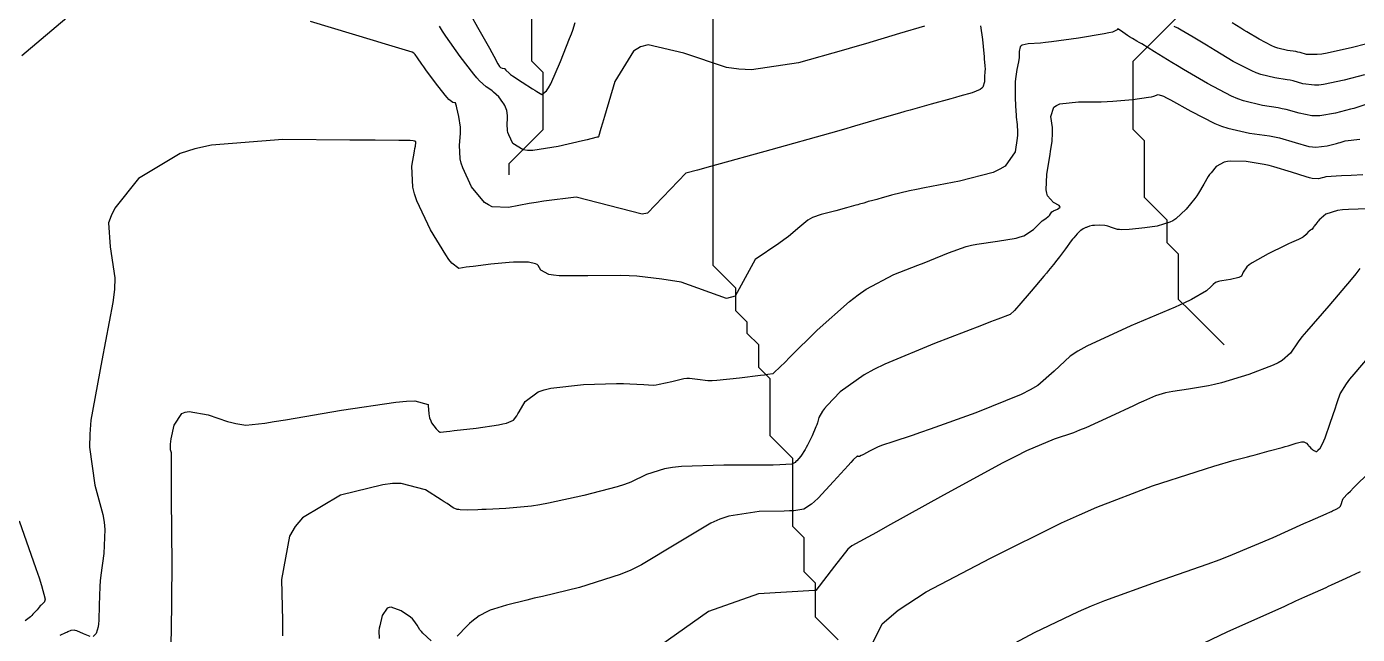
# Model space of a CAD drawing. Header units: metres. Extents: x 837117 to 838479, y 1189012 to 1191015.
# Drawn here: x 837686.6 to 837803.8, y 1190783.4 to 1190836.9 of the extents above; entities that cross this region are included whole.
import ezdxf

# ---------------------------------------------------------------- set-up
doc = ezdxf.new("R2010")
doc.units = ezdxf.units.M
doc.header["$LTSCALE"] = 0.3
for name, color, linetype in [('COTAS 10', 1, 'Continuous'), ('COTAS INT', 252, 'Continuous'), ('DRENAJE', 5, 'Continuous')]:
    doc.layers.add(name, color=color, linetype=linetype)

msp = doc.modelspace()

# ---------------------------------------------------------------- linework, layer by layer
at = {"layer": 'COTAS 10'}
for points in [[(837699.26, 1190782.31), (837699.31, 1190783.53), (837699.36, 1190789.53), (837699.31, 1190795.38), (837699.3, 1190796.52), (837699.3, 1190797.44), (837699.32, 1190799.02), (837699.32, 1190799.24), (837699.32, 1190799.31), (837699.31, 1190799.37), (837699.23, 1190799.64), (837699.22, 1190800.15), (837699.25, 1190800.37), (837699.29, 1190800.62), (837699.55, 1190801.82), (837700.22, 1190802.83), (837700.52, 1190802.97), (837700.87, 1190803.03), (837702.53, 1190802.73), (837704.25, 1190802.15), (837704.63, 1190802.04), (837704.97, 1190801.95), (837705.86, 1190801.8), (837707.53, 1190802), (837708.36, 1190802.13), (837709.36, 1190802.29), (837714.28, 1190803.13), (837719.08, 1190803.85), (837720, 1190803.93), (837720.74, 1190803.96), (837721.93, 1190803.64), (837721.96, 1190803.07), (837721.98, 1190802.93), (837721.99, 1190802.81), (837722.04, 1190802.47), (837722.14, 1190802.19), (837722.18, 1190802.11), (837722.22, 1190802.03), (837722.43, 1190801.74), (837722.63, 1190801.49), (837722.68, 1190801.43), (837722.72, 1190801.39), (837722.84, 1190801.28), (837722.92, 1190801.22), (837722.94, 1190801.21), (837722.96, 1190801.21), (837723.02, 1190801.19), (837723.53, 1190801.25), (837723.83, 1190801.29), (837724.2, 1190801.33), (837726.14, 1190801.56), (837728.1, 1190801.84), (837728.49, 1190801.92), (837728.82, 1190801.99), (837729.44, 1190802.24), (837729.72, 1190802.64), (837729.82, 1190802.8), (837729.94, 1190802.99), (837730.46, 1190803.89), (837731.61, 1190804.76), (837732.13, 1190804.93), (837732.73, 1190805.08), (837735.61, 1190805.39), (837738.52, 1190805.47), (837739.13, 1190805.47), (837739.67, 1190805.46), (837740.92, 1190805.38), (837741.73, 1190805.35), (837741.99, 1190805.37), (837742.26, 1190805.41), (837743.37, 1190805.67), (837744.45, 1190805.92), (837744.7, 1190805.95), (837744.94, 1190805.96), (837745.64, 1190805.86), (837746.55, 1190805.75), (837746.92, 1190805.75), (837747.35, 1190805.77), (837749.33, 1190805.97), (837751.19, 1190806.21), (837751.55, 1190806.25), (837751.84, 1190806.29), (837752.29, 1190806.35), (837752.3, 1190806.36), (837752.3, 1190806.36), (837752.31, 1190806.36), (837752.34, 1190806.38), (837752.95, 1190806.97), (837753.32, 1190807.33), (837753.78, 1190807.79), (837756.19, 1190810.17), (837759.04, 1190812.72), (837759.78, 1190813.29), (837760.5, 1190813.78), (837762.93, 1190815.07), (837765.06, 1190815.9), (837765.6, 1190816.11), (837766.11, 1190816.31), (837767.75, 1190817), (837769.31, 1190817.55), (837769.78, 1190817.67), (837770.25, 1190817.77), (837772.06, 1190818.03), (837773.7, 1190818.28), (837774.06, 1190818.39), (837774.39, 1190818.5), (837775.23, 1190819.04), (837775.75, 1190819.58), (837775.87, 1190819.7), (837775.99, 1190819.8), (837776.32, 1190820.03), (837776.54, 1190820.18), (837776.59, 1190820.22), (837776.63, 1190820.27), (837776.72, 1190820.43), (837776.85, 1190820.59), (837776.91, 1190820.64), (837776.99, 1190820.68), (837777.36, 1190820.83), (837777.58, 1190821.02), (837777.56, 1190821.08), (837777.5, 1190821.15), (837777.01, 1190821.43), (837776.47, 1190822), (837776.4, 1190822.25), (837776.34, 1190822.54), (837776.41, 1190823.9), (837776.63, 1190825.33), (837776.69, 1190825.66), (837776.73, 1190825.96), (837776.87, 1190826.81), (837776.92, 1190827.55), (837776.92, 1190827.78), (837776.9, 1190828.02), (837776.77, 1190828.99), (837777.03, 1190829.83), (837777.26, 1190829.98), (837777.55, 1190830.11), (837779.19, 1190830.28), (837781.19, 1190830.3), (837781.71, 1190830.32), (837782.23, 1190830.34), (837783.99, 1190830.5), (837785.36, 1190830.69), (837785.63, 1190830.74), (837785.84, 1190830.78), (837786.21, 1190830.93), (837786.69, 1190830.79), (837786.96, 1190830.65), (837787.31, 1190830.47), (837789.09, 1190829.46), (837791.22, 1190828.38), (837791.79, 1190828.15), (837792.34, 1190827.96), (837794.27, 1190827.54), (837796.02, 1190827.29), (837796.46, 1190827.2), (837796.89, 1190827.11), (837798.28, 1190826.7), (837799.49, 1190826.37), (837799.8, 1190826.33), (837800.1, 1190826.31), (837801.1, 1190826.41), (837801.91, 1190826.62), (837802.09, 1190826.67), (837802.25, 1190826.72), (837802.69, 1190826.86), (837803.98, 1190826.99)], [(837772.3, 1190781.94), (837775.32, 1190783.55), (837779.2, 1190785.4), (837780.35, 1190785.89), (837781.53, 1190786.37), (837786.07, 1190788.01), (837790.54, 1190789.57), (837791.67, 1190789.99), (837792.76, 1190790.41), (837796.33, 1190791.91), (837799.04, 1190793.14), (837799.6, 1190793.38), (837800.06, 1190793.59), (837801.02, 1190794.01), (837801.39, 1190794.18), (837801.49, 1190794.22), (837801.58, 1190794.26), (837801.9, 1190794.4), (837802.16, 1190794.56), (837802.21, 1190794.61), (837802.26, 1190794.67), (837802.36, 1190794.9), (837802.42, 1190795.13), (837802.44, 1190795.18), (837802.45, 1190795.22), (837802.51, 1190795.35), (837802.91, 1190795.78), (837803.14, 1190796.01), (837803.43, 1190796.29), (837804.9, 1190797.74)]]:
    msp.add_lwpolyline(points, dxfattribs=at)
at = {"layer": 'COTAS INT'}
for points in [[(837690.49, 1190838.02), (837686.14, 1190834.35)], [(837725.14, 1190838.86), (837726.27, 1190836.87), (837727.31, 1190835.01), (837727.53, 1190834.63), (837727.7, 1190834.31), (837728.06, 1190833.64), (837728.2, 1190833.41), (837728.24, 1190833.37), (837728.28, 1190833.33), (837728.44, 1190833.27), (837728.6, 1190833.24), (837728.63, 1190833.22), (837728.67, 1190833.2), (837728.77, 1190833.07), (837729.04, 1190832.81), (837729.18, 1190832.71), (837729.35, 1190832.59), (837730.21, 1190832.02), (837731.11, 1190831.44), (837731.31, 1190831.32), (837731.48, 1190831.21), (837731.92, 1190830.93), (837732.35, 1190831.26), (837732.52, 1190831.54), (837732.71, 1190831.89), (837733.57, 1190833.84), (837734.37, 1190835.87), (837734.53, 1190836.28), (837734.66, 1190836.62), (837734.87, 1190837.29)], [(837770.58, 1190836.99), (837770.73, 1190835.78), (837770.85, 1190834.56), (837770.88, 1190834.29), (837770.9, 1190834.06), (837770.95, 1190833.48), (837770.97, 1190833.15), (837770.97, 1190833.07), (837770.96, 1190833.01), (837770.94, 1190832.83), (837770.92, 1190832.63), (837770.92, 1190832.55), (837770.92, 1190832.46), (837770.93, 1190832.04), (837770.77, 1190831.59), (837770.67, 1190831.49), (837770.53, 1190831.39), (837769.83, 1190831.09), (837768.74, 1190830.78), (837768.36, 1190830.67), (837767.96, 1190830.56), (837766.22, 1190830.09), (837764.37, 1190829.57), (837763.89, 1190829.44), (837763.42, 1190829.3), (837761.87, 1190828.84), (837759.48, 1190828.14), (837758.49, 1190827.86), (837757.36, 1190827.54), (837752.09, 1190826.06), (837746.79, 1190824.59), (837745.63, 1190824.28), (837744.62, 1190824.01), (837741.24, 1190820.48), (837740.77, 1190820.4), (837734.95, 1190821.9), (837732.11, 1190821.54), (837731.44, 1190821.44), (837730.82, 1190821.34), (837728.99, 1190820.98), (837727.57, 1190821.04), (837727.22, 1190821.21), (837726.87, 1190821.44), (837725.75, 1190822.82), (837724.97, 1190824.48), (837724.83, 1190824.89), (837724.73, 1190825.27), (837724.68, 1190826.48), (837724.78, 1190827.51), (837724.78, 1190827.79), (837724.77, 1190828.06), (837724.62, 1190829.01), (837724.44, 1190829.75), (837724.41, 1190829.9), (837724.38, 1190830.01), (837724.34, 1190830.2), (837724.34, 1190830.2), (837724.34, 1190830.2), (837724.33, 1190830.2), (837724.29, 1190830.21), (837724.27, 1190830.21), (837724.24, 1190830.21), (837724.09, 1190830.22), (837723.75, 1190830.49), (837723.59, 1190830.66), (837723.42, 1190830.87), (837722.57, 1190831.96), (837721.71, 1190833.12), (837721.53, 1190833.38), (837721.37, 1190833.6), (837720.99, 1190834.16), (837720.78, 1190834.46), (837720.72, 1190834.52), (837720.67, 1190834.58), (837720.5, 1190834.68), (837719.04, 1190835.12), (837718.17, 1190835.38), (837717.1, 1190835.7), (837711.57, 1190837.37)], [(837765.64, 1190836.97), (837763.44, 1190836.3), (837760.44, 1190835.41), (837759.49, 1190835.13), (837758.51, 1190834.85), (837754.54, 1190833.72), (837750.39, 1190833.12), (837749.28, 1190833.17), (837748.2, 1190833.31), (837744.45, 1190834.57), (837741.31, 1190835.32), (837740.61, 1190835.13), (837739.99, 1190834.77), (837738.37, 1190832.07), (837737.46, 1190829.01), (837737.28, 1190828.42), (837737.14, 1190827.95), (837736.91, 1190827.2), (837736.89, 1190827.19), (837736.88, 1190827.19), (837736.86, 1190827.18), (837736.81, 1190827.18), (837736.25, 1190827.04), (837735.91, 1190826.96), (837735.5, 1190826.87), (837733.36, 1190826.35), (837731.14, 1190826), (837730.68, 1190826.01), (837730.28, 1190826.06), (837729.37, 1190826.62), (837729.01, 1190827.4), (837728.94, 1190827.59), (837728.9, 1190827.77), (837728.87, 1190828.33), (837728.92, 1190828.82), (837728.92, 1190828.95), (837728.91, 1190829.08), (837728.84, 1190829.53), (837728.67, 1190829.98), (837728.59, 1190830.11), (837728.51, 1190830.24), (837728.13, 1190830.72), (837727.68, 1190831.15), (837727.56, 1190831.25), (837727.45, 1190831.34), (837727.03, 1190831.61), (837726.43, 1190832.15), (837726.2, 1190832.41), (837725.93, 1190832.73), (837724.74, 1190834.3), (837723.49, 1190836.08), (837723.19, 1190836.52), (837722.91, 1190836.95)], [(837804.39, 1190832.66), (837802.59, 1190832.19), (837800.77, 1190831.82), (837800.36, 1190831.77), (837799.98, 1190831.75), (837798.95, 1190831.88), (837798.1, 1190832.13), (837797.84, 1190832.19), (837797.57, 1190832.24), (837796.5, 1190832.4), (837795.25, 1190832.7), (837794.86, 1190832.84), (837794.45, 1190833.01), (837792.83, 1190833.86), (837791.23, 1190834.81), (837790.84, 1190835.04), (837790.47, 1190835.27), (837789.31, 1190835.98), (837788.25, 1190836.6), (837787.94, 1190836.77), (837787.63, 1190836.93)], [(837805.63, 1190835.68), (837803.33, 1190835.08), (837801.11, 1190834.58), (837800.64, 1190834.5), (837800.23, 1190834.45), (837799.29, 1190834.47), (837798.71, 1190834.64), (837798.53, 1190834.68), (837798.34, 1190834.72), (837797.62, 1190834.82), (837796.76, 1190835.03), (837796.5, 1190835.12), (837796.22, 1190835.24), (837795.12, 1190835.82), (837794.03, 1190836.47), (837793.76, 1190836.62), (837793.51, 1190836.78), (837792.72, 1190837.26)], [(837804.41, 1190830.02), (837803.7, 1190829.8), (837803.44, 1190829.72), (837803.15, 1190829.64), (837801.84, 1190829.3), (837800.44, 1190829.06), (837800.08, 1190829.05), (837799.74, 1190829.06), (837798.62, 1190829.29), (837797.49, 1190829.62), (837797.15, 1190829.69), (837796.79, 1190829.77), (837795.39, 1190829.97), (837793.73, 1190830.37), (837793.22, 1190830.56), (837792.68, 1190830.79), (837790.55, 1190831.9), (837788.44, 1190833.15), (837787.92, 1190833.46), (837787.43, 1190833.76), (837785.9, 1190834.7), (837784.78, 1190835.39), (837784.55, 1190835.53), (837784.35, 1190835.65), (837783.94, 1190835.88), (837783.7, 1190836.02), (837783.61, 1190836.07), (837783.51, 1190836.14), (837783.09, 1190836.44), (837782.73, 1190836.68), (837782.67, 1190836.71), (837782.64, 1190836.73), (837782.65, 1190836.66), (837782.2, 1190836.44), (837781.87, 1190836.36), (837781.46, 1190836.27), (837779.21, 1190835.91), (837776.81, 1190835.57), (837776.29, 1190835.51), (837775.84, 1190835.46), (837774.76, 1190835.39), (837774.24, 1190835.29), (837774.14, 1190835.23), (837774.07, 1190835.15), (837773.96, 1190834.74), (837773.96, 1190834.18), (837773.94, 1190834.01), (837773.92, 1190833.83), (837773.78, 1190833.15), (837773.65, 1190832.32), (837773.63, 1190832.05), (837773.61, 1190831.76), (837773.62, 1190830.58), (837773.68, 1190829.45), (837773.7, 1190829.19), (837773.72, 1190828.95), (837773.81, 1190828.29), (837773.83, 1190827.61), (837773.82, 1190827.37), (837773.8, 1190827.09), (837773.63, 1190825.88), (837772.74, 1190824.64), (837772.26, 1190824.35), (837771.68, 1190824.08), (837768.73, 1190823.3), (837765.62, 1190822.72), (837764.94, 1190822.58), (837764.32, 1190822.46), (837762.74, 1190822.08), (837761.81, 1190821.81), (837761.61, 1190821.75), (837761.43, 1190821.7), (837760.97, 1190821.57), (837760.68, 1190821.5), (837760.61, 1190821.47), (837760.53, 1190821.45), (837760.29, 1190821.38), (837759.92, 1190821.27), (837759.76, 1190821.23), (837759.59, 1190821.18), (837758.77, 1190820.95), (837757.83, 1190820.69), (837757.59, 1190820.63), (837757.35, 1190820.57), (837756.53, 1190820.37), (837755.76, 1190820.1), (837755.56, 1190819.99), (837755.36, 1190819.86), (837754.66, 1190819.28), (837753.65, 1190818.43), (837753.25, 1190818.13), (837752.8, 1190817.8), (837750.73, 1190816.4), (837748.95, 1190813.18), (837748.2, 1190812.98), (837744.21, 1190814.41), (837742.5, 1190814.66), (837740.31, 1190814.93), (837739.62, 1190814.97), (837738.9, 1190815), (837735.99, 1190814.97), (837733.45, 1190814.98), (837732.95, 1190815.02), (837732.55, 1190815.08), (837731.85, 1190815.46), (837731.62, 1190815.88), (837731.51, 1190815.96), (837731.38, 1190816.03), (837730.75, 1190816.18), (837729.78, 1190816.18), (837729.44, 1190816.17), (837729.06, 1190816.14), (837727.44, 1190815.99), (837725.89, 1190815.8), (837725.56, 1190815.76), (837725.27, 1190815.72), (837724.61, 1190815.6), (837724.01, 1190816.07), (837723.75, 1190816.4), (837723.47, 1190816.81), (837722.13, 1190819.02), (837720.93, 1190821.57), (837720.72, 1190822.19), (837720.57, 1190822.78), (837720.49, 1190824.63), (837720.71, 1190825.94), (837720.75, 1190826.19), (837720.79, 1190826.4), (837720.84, 1190826.72), (837720.83, 1190826.74), (837720.83, 1190826.75), (837720.83, 1190826.77), (837720.83, 1190826.78), (837720.83, 1190826.79), (837720.82, 1190826.79), (837720.8, 1190826.8), (837720.76, 1190826.81), (837720.74, 1190826.82), (837720.71, 1190826.83), (837720.6, 1190826.86), (837720.33, 1190826.89), (837720.2, 1190826.9), (837720.06, 1190826.9), (837719.34, 1190826.9), (837717.25, 1190826.91), (837716.24, 1190826.91), (837715.03, 1190826.92), (837709.12, 1190826.97), (837702.83, 1190826.48), (837701.38, 1190826.15), (837700.07, 1190825.74), (837696.41, 1190823.53), (837694.31, 1190820.92), (837693.99, 1190820.26), (837693.77, 1190819.62), (837693.91, 1190817.51), (837694.32, 1190814.78), (837694.28, 1190813.76), (837694.16, 1190812.62), (837693.18, 1190807.51), (837692.21, 1190802.25), (837692.11, 1190801.01), (837692.08, 1190799.86), (837692.57, 1190796.52), (837693.28, 1190793.94), (837693.38, 1190793.27), (837693.45, 1190792.63), (837693.36, 1190790.5), (837693.08, 1190788.59), (837693.03, 1190788.09), (837692.99, 1190787.6), (837692.93, 1190785.95), (837692.9, 1190784.6), (837692.88, 1190784.31), (837692.85, 1190784.06), (837692.69, 1190783.45), (837692.4, 1190783.21)], [(837804.23, 1190823.86), (837803.2, 1190823.81), (837802.36, 1190823.78), (837800.97, 1190823.69), (837800.8, 1190823.64), (837800.67, 1190823.6), (837800.35, 1190823.52), (837799.77, 1190823.55), (837799.53, 1190823.61), (837799.25, 1190823.68), (837797.95, 1190824.1), (837796.41, 1190824.58), (837795.98, 1190824.69), (837795.54, 1190824.78), (837793.98, 1190825.03), (837792.61, 1190825.07), (837792.31, 1190825.03), (837792.04, 1190824.98), (837791.33, 1190824.6), (837790.87, 1190824.05), (837790.75, 1190823.88), (837790.63, 1190823.71), (837790.24, 1190823.03), (837789.78, 1190822.26), (837789.62, 1190822.02), (837789.44, 1190821.78), (837788.69, 1190820.84), (837787.78, 1190820), (837787.51, 1190819.82), (837787.23, 1190819.68), (837786.13, 1190819.34), (837785.05, 1190819.2), (837784.78, 1190819.16), (837784.52, 1190819.13), (837783.66, 1190819.05), (837782.96, 1190819.03), (837782.8, 1190819.04), (837782.64, 1190819.06), (837782.18, 1190819.19), (837781.77, 1190819.34), (837781.65, 1190819.36), (837781.53, 1190819.39), (837781.06, 1190819.42), (837780.62, 1190819.41), (837780.52, 1190819.4), (837780.43, 1190819.39), (837780.16, 1190819.33), (837779.95, 1190819.26), (837779.89, 1190819.23), (837779.83, 1190819.21), (837779.61, 1190819.1), (837779.39, 1190818.96), (837779.34, 1190818.92), (837779.28, 1190818.87), (837779.07, 1190818.66), (837778.78, 1190818.32), (837778.67, 1190818.19), (837778.56, 1190818.04), (837778.04, 1190817.34), (837777.51, 1190816.64), (837777.4, 1190816.49), (837777.29, 1190816.35), (837777, 1190815.97), (837776.56, 1190815.45), (837776.37, 1190815.21), (837776.14, 1190814.94), (837775.03, 1190813.63), (837773.94, 1190812.36), (837773.73, 1190812.11), (837773.55, 1190811.91), (837773.19, 1190811.56), (837772.1, 1190811.14), (837771.45, 1190810.9), (837770.65, 1190810.59), (837766.52, 1190809.02), (837762.14, 1190807.18), (837761.18, 1190806.71), (837760.33, 1190806.25), (837758.2, 1190804.75), (837757.06, 1190803.55), (837756.83, 1190803.29), (837756.65, 1190803.06), (837756.33, 1190802.49), (837756.2, 1190802.01), (837756.14, 1190801.84), (837756.07, 1190801.66), (837755.73, 1190800.86), (837755.33, 1190800.04), (837755.22, 1190799.85), (837755.11, 1190799.66), (837754.74, 1190799.09), (837754.4, 1190798.68), (837754.31, 1190798.6), (837754.23, 1190798.52), (837753.96, 1190798.37), (837752.9, 1190798.31), (837752.31, 1190798.3), (837751.6, 1190798.29), (837747.97, 1190798.28), (837744.22, 1190798.16), (837743.43, 1190798.08), (837742.74, 1190797.98), (837741.15, 1190797.47), (837739.76, 1190796.79), (837739.2, 1190796.59), (837738.56, 1190796.38), (837735.64, 1190795.61), (837732.51, 1190794.94), (837731.74, 1190794.8), (837731.01, 1190794.69), (837728.75, 1190794.46), (837727.02, 1190794.39), (837726.64, 1190794.37), (837726.29, 1190794.36), (837725.35, 1190794.33), (837724.74, 1190794.35), (837724.61, 1190794.37), (837724.48, 1190794.39), (837724.13, 1190794.54), (837723.58, 1190794.9), (837723.34, 1190795.06), (837723.06, 1190795.24), (837721.68, 1190796.11), (837719.54, 1190796.67), (837718.77, 1190796.66), (837717.92, 1190796.57), (837714.2, 1190795.64), (837710.84, 1190793.64), (837710.21, 1190792.88), (837709.71, 1190792.03), (837709, 1190788.22), (837709.1, 1190784.6), (837709.1, 1190783.87), (837709.1, 1190783.26)], [(837805.57, 1190820.9), (837802.99, 1190820.82), (837802.46, 1190820.77), (837802, 1190820.71), (837800.99, 1190820.39), (837800.58, 1190820.04), (837800.5, 1190819.98), (837800.43, 1190819.92), (837800.31, 1190819.79), (837800.26, 1190819.71), (837800.24, 1190819.68), (837800.21, 1190819.65), (837800.08, 1190819.5), (837799.95, 1190819.34), (837799.92, 1190819.3), (837799.89, 1190819.26), (837799.83, 1190819.16), (837799.77, 1190819.07), (837799.76, 1190819.05), (837799.73, 1190819.04), (837799.64, 1190818.99), (837799.52, 1190818.91), (837799.48, 1190818.87), (837799.43, 1190818.83), (837799.24, 1190818.62), (837799.01, 1190818.4), (837798.94, 1190818.34), (837798.86, 1190818.3), (837798.57, 1190818.17), (837797.97, 1190817.91), (837797.7, 1190817.78), (837797.39, 1190817.64), (837795.9, 1190816.9), (837794.49, 1190816.12), (837794.22, 1190815.93), (837794.01, 1190815.76), (837793.7, 1190815.28), (837793.55, 1190814.95), (837793.45, 1190814.88), (837793.31, 1190814.81), (837792.58, 1190814.65), (837791.82, 1190814.53), (837791.66, 1190814.5), (837791.53, 1190814.47), (837791.25, 1190814.37), (837791.05, 1190814.19), (837790.97, 1190814.12), (837790.88, 1190814.03), (837790.46, 1190813.64), (837789.14, 1190812.88), (837788.48, 1190812.56), (837787.7, 1190812.21), (837783.82, 1190810.55), (837779.92, 1190808.76), (837779.13, 1190808.32), (837778.45, 1190807.9), (837777.05, 1190806.58), (837775.63, 1190805.31), (837774.94, 1190804.92), (837774.14, 1190804.51), (837770.17, 1190802.9), (837766.14, 1190801.47), (837765.29, 1190801.17), (837764.55, 1190800.91), (837762.84, 1190800.35), (837761.94, 1190800.06), (837761.71, 1190799.97), (837761.5, 1190799.88), (837760.79, 1190799.53), (837760.26, 1190799.24), (837760.15, 1190799.18), (837760.07, 1190799.14), (837759.92, 1190799.06), (837759.89, 1190799.05), (837759.88, 1190799.05), (837759.85, 1190799.05), (837759.83, 1190799.05), (837759.82, 1190799.05), (837759.81, 1190799.05), (837759.78, 1190799.06), (837759.74, 1190799.06), (837759.73, 1190799.07), (837759.72, 1190799.07), (837759.69, 1190799.08), (837759.35, 1190798.75), (837759.15, 1190798.53), (837758.9, 1190798.26), (837757.62, 1190796.84), (837756.26, 1190795.39), (837755.96, 1190795.1), (837755.69, 1190794.86), (837755, 1190794.4), (837754.12, 1190794.28), (837753.73, 1190794.26), (837753.27, 1190794.24), (837751.08, 1190794.21), (837748.39, 1190793.79), (837747.62, 1190793.52), (837746.83, 1190793.19), (837743.88, 1190791.43), (837740.7, 1190789.5), (837739.78, 1190789.05), (837738.83, 1190788.65), (837735.24, 1190787.51), (837731.99, 1190786.73), (837731.26, 1190786.56), (837730.6, 1190786.4), (837728.82, 1190785.95), (837727.67, 1190785.61), (837727.39, 1190785.51), (837727.14, 1190785.41), (837726.42, 1190785.03), (837725.76, 1190784.52), (837725.55, 1190784.34), (837725.34, 1190784.13), (837724.47, 1190783.23)], [(837803.98, 1190815.61), (837803.63, 1190815.15), (837803.22, 1190814.64), (837801.24, 1190812.32), (837799.28, 1190810.06), (837798.88, 1190809.58), (837798.55, 1190809.16), (837797.87, 1190808.16), (837797.14, 1190807.51), (837796.78, 1190807.31), (837796.34, 1190807.1), (837794.19, 1190806.28), (837791.78, 1190805.55), (837791.19, 1190805.4), (837790.64, 1190805.27), (837788.89, 1190804.97), (837787.5, 1190804.79), (837787.18, 1190804.73), (837786.87, 1190804.67), (837785.97, 1190804.39), (837784.91, 1190803.92), (837784.5, 1190803.74), (837784.05, 1190803.53), (837782.03, 1190802.57), (837779.84, 1190801.58), (837779.29, 1190801.36), (837778.77, 1190801.15), (837777.06, 1190800.57), (837774.63, 1190799.55), (837773.64, 1190799.06), (837772.52, 1190798.48), (837767.32, 1190795.66), (837762.39, 1190792.91), (837761.42, 1190792.37), (837760.63, 1190791.94), (837759.24, 1190791.19), (837758.87, 1190790.88), (837757.71, 1190789.4), (837756.05, 1190787.26), (837755.94, 1190787.25), (837751.02, 1190786.96), (837746.61, 1190785.4), (837742.39, 1190782.39)], [(837760.27, 1190781), (837761.91, 1190784.3), (837763.31, 1190785.53), (837765.77, 1190787.14), (837771.45, 1190790.1), (837777.71, 1190793.2), (837779.29, 1190793.92), (837780.81, 1190794.58), (837785.72, 1190796.46), (837789.55, 1190797.71), (837790.38, 1190797.98), (837791.11, 1190798.2), (837792.91, 1190798.73), (837794.08, 1190799.03), (837794.41, 1190799.11), (837794.75, 1190799.2), (837796, 1190799.54), (837797.15, 1190799.85), (837797.41, 1190799.93), (837797.66, 1190800), (837798.36, 1190800.22), (837798.84, 1190800.33), (837798.95, 1190800.34), (837799.04, 1190800.33), (837799.27, 1190800.22), (837799.42, 1190800.04), (837799.46, 1190800), (837799.5, 1190799.95), (837799.66, 1190799.8), (837799.81, 1190799.67), (837799.84, 1190799.65), (837799.88, 1190799.62), (837799.99, 1190799.55), (837800.07, 1190799.52), (837800.09, 1190799.51), (837800.11, 1190799.5), (837800.16, 1190799.5), (837800.19, 1190799.5), (837800.2, 1190799.51), (837800.2, 1190799.51), (837800.22, 1190799.53), (837800.27, 1190799.59), (837800.3, 1190799.61), (837800.32, 1190799.64), (837800.47, 1190799.78), (837800.71, 1190800.23), (837800.8, 1190800.44), (837800.91, 1190800.7), (837801.37, 1190801.99), (837801.83, 1190803.33), (837801.93, 1190803.63), (837802.02, 1190803.89), (837802.24, 1190804.57), (837802.8, 1190805.46), (837803.1, 1190805.85), (837803.47, 1190806.3), (837805.33, 1190808.47)], [(837685.91, 1190793.39), (837687.37, 1190789.19), (837687.65, 1190788.36), (837687.87, 1190787.69), (837688.19, 1190786.49), (837688.14, 1190786.29), (837688.12, 1190786.25), (837688.1, 1190786.22), (837688.02, 1190786.14), (837687.88, 1190786.02), (837687.82, 1190785.97), (837687.76, 1190785.9), (837687.47, 1190785.55), (837687.11, 1190785.15), (837687, 1190785.04), (837686.88, 1190784.94), (837686.42, 1190784.58)], [(837786.94, 1190781.06), (837792.29, 1190783.6), (837797.36, 1190785.88), (837798.34, 1190786.33), (837799.14, 1190786.69), (837800.53, 1190787.31), (837801, 1190787.52), (837801.22, 1190787.62), (837801.49, 1190787.74), (837802.78, 1190788.33), (837804.03, 1190788.91)], [(837722.17, 1190782.83), (837721.46, 1190783.48), (837721.32, 1190783.63), (837721.19, 1190783.77), (837720.95, 1190784.21), (837720.67, 1190784.62), (837720.53, 1190784.75), (837720.37, 1190784.89), (837719.54, 1190785.46), (837718.67, 1190785.78), (837718.48, 1190785.76), (837718.31, 1190785.69), (837717.87, 1190785.04), (837717.65, 1190784.15), (837717.61, 1190783.93), (837717.58, 1190783.71), (837717.59, 1190783.01)], [(837692.15, 1190783.21), (837691.56, 1190783.42), (837690.97, 1190783.69), (837690.84, 1190783.73), (837690.73, 1190783.76), (837690.45, 1190783.74), (837690.18, 1190783.61), (837690.08, 1190783.56), (837689.97, 1190783.51), (837689.48, 1190783.3)]]:
    msp.add_lwpolyline(points, dxfattribs=at)
at = {"layer": 'DRENAJE'}
for points in [[(837729.04, 1190823.87, 0), (837729.04, 1190824.87, 0), (837730.04, 1190825.87, 0), (837731.04, 1190826.87, 0), (837732.04, 1190827.87, 0), (837732.04, 1190828.87, 0), (837732.04, 1190829.87, 0), (837732.04, 1190830.87, 0), (837732.04, 1190831.87, 0), (837732.04, 1190832.87, 0), (837731.04, 1190833.87, 0), (837731.04, 1190834.87, 0), (837731.04, 1190835.87, 0), (837731.04, 1190836.87, 0), (837731.04, 1190837.87, 0)], [(837758.03, 1190782.89, 0), (837757.03, 1190783.89, 0), (837756.03, 1190784.89, 0), (837756.03, 1190785.89, 0), (837756.03, 1190786.89, 0), (837756.03, 1190787.89, 0), (837755.03, 1190788.89, 0), (837755.03, 1190789.89, 0), (837755.03, 1190790.89, 0), (837755.03, 1190791.89, 0), (837754.03, 1190792.89, 0), (837754.03, 1190793.88, 0), (837754.03, 1190794.88, 0), (837754.03, 1190795.88, 0), (837754.03, 1190796.88, 0), (837754.03, 1190797.88, 0), (837754.03, 1190798.88, 0), (837753.03, 1190799.88, 0), (837752.03, 1190800.88, 0), (837752.03, 1190801.88, 0), (837752.03, 1190802.88, 0), (837752.03, 1190803.88, 0), (837752.03, 1190804.88, 0), (837752.03, 1190805.88, 0), (837751.03, 1190806.88, 0), (837751.03, 1190807.88, 0), (837751.03, 1190808.88, 0), (837750.03, 1190809.88, 0), (837750.03, 1190810.88, 0), (837749.03, 1190811.88, 0), (837749.03, 1190812.88, 0), (837749.03, 1190813.88, 0), (837748.03, 1190814.88, 0), (837747.03, 1190815.88, 0), (837747.03, 1190816.88, 0), (837747.03, 1190817.88, 0), (837747.03, 1190818.88, 0), (837747.03, 1190819.88, 0), (837747.03, 1190820.88, 0), (837747.03, 1190821.88, 0), (837747.03, 1190822.88, 0), (837747.03, 1190823.87, 0), (837747.03, 1190824.87, 0), (837747.03, 1190825.87, 0), (837747.03, 1190826.87, 0), (837747.03, 1190827.87, 0), (837747.03, 1190828.87, 0), (837747.03, 1190829.87, 0), (837747.03, 1190830.87, 0), (837747.03, 1190831.87, 0), (837747.03, 1190832.87, 0), (837747.03, 1190833.87, 0), (837747.03, 1190834.87, 0), (837747.03, 1190835.87, 0), (837747.03, 1190836.87, 0), (837747.03, 1190837.87, 0)], [(837792.02, 1190808.88, 0), (837791.02, 1190809.88, 0), (837790.02, 1190810.88, 0), (837789.02, 1190811.88, 0), (837788.02, 1190812.88, 0), (837788.02, 1190813.88, 0), (837788.02, 1190814.88, 0), (837788.02, 1190815.88, 0), (837788.02, 1190816.88, 0), (837787.02, 1190817.88, 0), (837787.02, 1190818.88, 0), (837787.02, 1190819.88, 0), (837786.02, 1190820.88, 0), (837785.02, 1190821.88, 0), (837785.02, 1190822.88, 0), (837785.02, 1190823.87, 0), (837785.02, 1190824.87, 0), (837785.02, 1190825.87, 0), (837785.02, 1190826.87, 0), (837784.02, 1190827.87, 0), (837784.02, 1190828.87, 0), (837784.02, 1190829.87, 0), (837784.02, 1190830.87, 0), (837784.02, 1190831.87, 0), (837784.02, 1190832.87, 0), (837784.02, 1190833.87, 0), (837785.02, 1190834.87, 0), (837786.02, 1190835.87, 0), (837787.02, 1190836.87, 0), (837788.02, 1190837.87, 0)]]:
    msp.add_polyline3d(points, dxfattribs=at)

doc.saveas('drawing.dxf')
